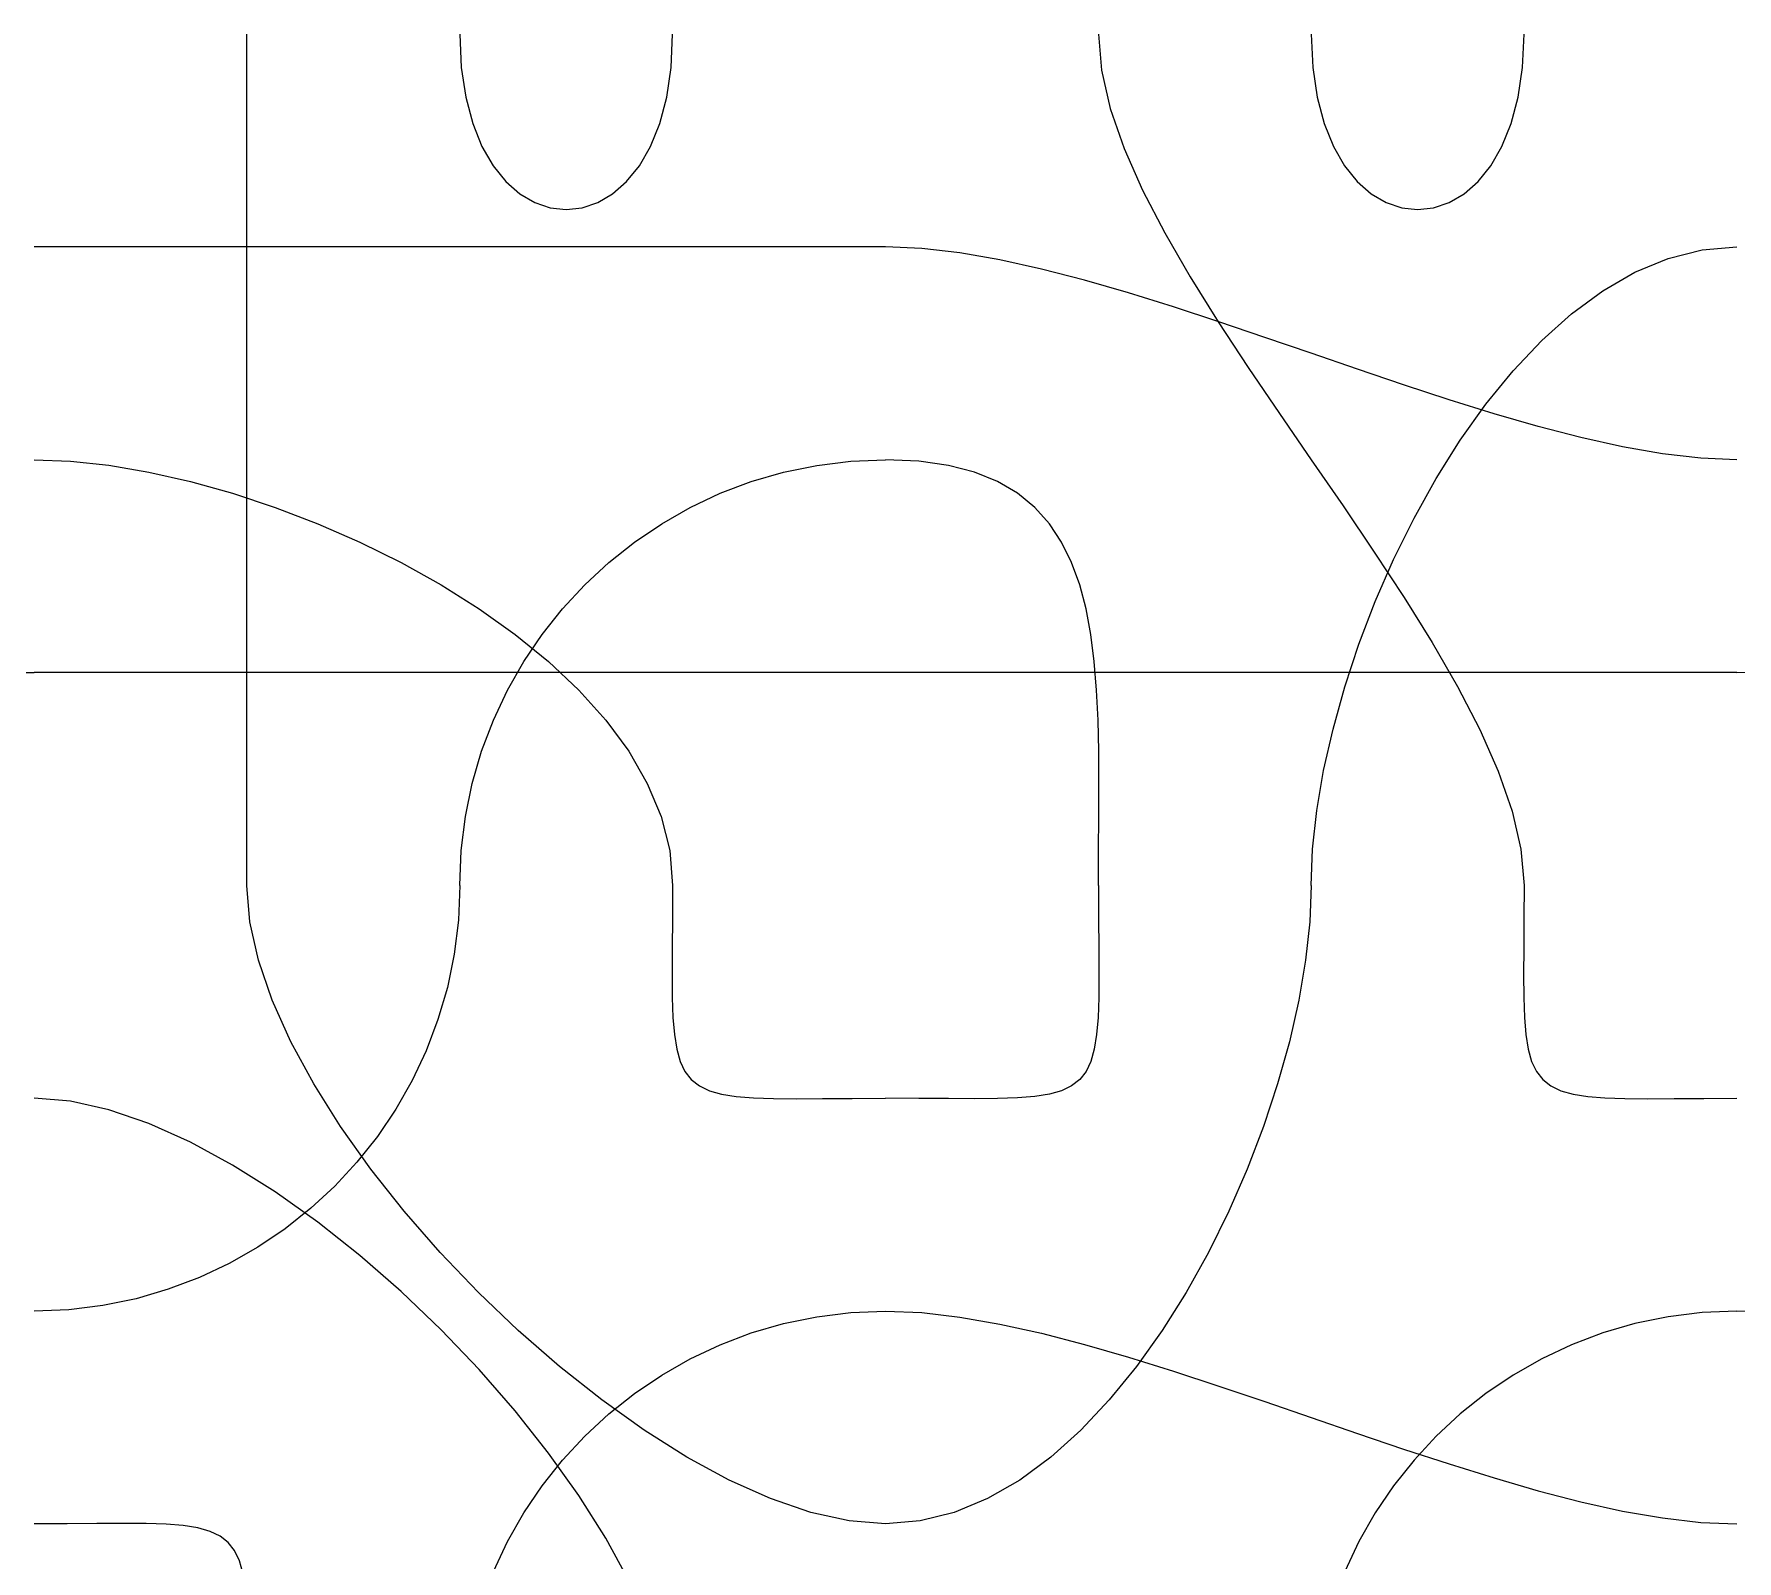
# Model space of a CAD drawing. Header units: metres. Extents: x -250 to 250, y -250 to 250.
# Drawn here: x 50 to 150, y -39.7 to 50 of the extents above; entities that cross this region are included whole.
import ezdxf

# ---------------------------------------------------------------- set-up
doc = ezdxf.new("R2010")
doc.units = ezdxf.units.M

msp = doc.modelspace()

# ---------------------------------------------------------------- linework, layer by layer
for p, q in [((75, 50, -519.61523), (75.09064, 48.04062, -519.61523)), ((87.40958, 48.04077, -519.61523), (87.50021, 50.000153, -519.61523)), ((112.5, 50, -519.61523), (112.681244, 47.874054, -519.61523)), ((125, 50, -519.61523), (125.09064, 48.04062, -519.61523)), ((137.40964, 48.04077, -519.61523), (137.50027, 50.000153, -519.61523)), ((62.50003, 47.873962, -519.61523), (62.50006, 49.999878, -519.61523)), ((75.09064, 48.04062, -519.61523), (75.350006, 46.287506, -519.61523)), ((87.15018, 46.28763, -519.61523), (87.40958, 48.04077, -519.61523)), ((125.09064, 48.04062, -519.61523), (125.350006, 46.287506, -519.61523)), ((137.15024, 46.28763, -519.61523), (137.40964, 48.04077, -519.61523)), ((62.5, 45.629913, -519.61523), (62.50003, 47.873962, -519.61523)), ((112.681244, 47.874054, -519.61523), (113.19998, 45.630005, -519.61523)), ((75.350006, 46.287506, -519.61523), (75.7594, 44.74063, -519.61523)), ((86.74078, 44.740753, -519.61523), (87.15018, 46.28763, -519.61523)), ((125.350006, 46.287506, -519.61523), (125.7594, 44.74063, -519.61523)), ((136.74084, 44.740753, -519.61523), (137.15024, 46.28763, -519.61523)), ((62.5, 43.280853, -519.61523), (62.5, 45.629913, -519.61523)), ((113.19998, 45.630005, -519.61523), (114.01874, 43.280945, -519.61523)), ((75.7594, 44.74063, -519.61523), (76.30002, 43.400024, -519.61523)), ((86.200134, 43.400116, -519.61523), (86.74078, 44.740753, -519.61523)), ((125.7594, 44.74063, -519.61523), (126.30002, 43.400024, -519.61523)), ((136.2002, 43.400116, -519.61523), (136.74084, 44.740753, -519.61523)), ((62.5, 40.839935, -519.61523), (62.5, 43.280853, -519.61523)), ((76.30002, 43.400024, -519.61523), (76.953156, 42.265656, -519.61523)), ((85.547, 42.265717, -519.61523), (86.200134, 43.400116, -519.61523)), ((114.01874, 43.280945, -519.61523), (115.099976, 40.840027, -519.61523)), ((126.30002, 43.400024, -519.61523), (126.953156, 42.265656, -519.61523)), ((135.54706, 42.265717, -519.61523), (136.2002, 43.400116, -519.61523)), ((76.953156, 42.265656, -519.61523), (77.70004, 41.337524, -519.61523)), ((84.80011, 41.337585, -519.61523), (85.547, 42.265717, -519.61523)), ((126.953156, 42.265656, -519.61523), (127.70004, 41.337524, -519.61523)), ((134.80017, 41.337585, -519.61523), (135.54706, 42.265717, -519.61523)), ((77.70004, 41.337524, -519.61523), (78.52191, 40.61566, -519.61523)), ((83.97821, 40.615692, -519.61523), (84.80011, 41.337585, -519.61523)), ((127.70004, 41.337524, -519.61523), (128.52191, 40.61566, -519.61523)), ((133.97827, 40.615692, -519.61523), (134.80017, 41.337585, -519.61523)), ((62.5, 38.32025, -519.61523), (62.5, 40.839935, -519.61523)), ((78.52191, 40.61566, -519.61523), (79.400055, 40.100037, -519.61523)), ((79.400055, 40.100037, -519.61523), (80.315674, 39.79068, -519.61523)), ((82.18445, 39.79068, -519.61523), (83.10007, 40.100067, -519.61523)), ((83.10007, 40.100067, -519.61523), (83.97821, 40.615692, -519.61523)), ((115.099976, 40.840027, -519.61523), (116.40622, 38.320343, -519.61523)), ((128.52191, 40.61566, -519.61523), (129.40005, 40.100037, -519.61523)), ((129.40005, 40.100037, -519.61523), (130.3157, 39.79068, -519.61523)), ((132.18448, 39.79068, -519.61523), (133.10013, 40.100067, -519.61523)), ((133.10013, 40.100067, -519.61523), (133.97827, 40.615692, -519.61523)), ((80.315674, 39.79068, -519.61523), (81.25006, 39.68756, -519.61523)), ((81.25006, 39.68756, -519.61523), (82.18445, 39.79068, -519.61523)), ((130.3157, 39.79068, -519.61523), (131.25009, 39.68756, -519.61523)), ((131.25009, 39.68756, -519.61523), (132.18448, 39.79068, -519.61523)), ((62.5, 35.734955, -519.61523), (62.5, 38.32025, -519.61523)), ((116.40622, 38.320343, -519.61523), (117.89996, 35.735046, -519.61523)), ((52.126038, 37.5, -519.61523), (50.000122, 37.5, -519.61523)), ((54.370087, 37.5, -519.61523), (52.126038, 37.5, -519.61523)), ((56.719147, 37.5, -519.61523), (54.370087, 37.5, -519.61523)), ((59.160065, 37.5, -519.61523), (56.719147, 37.5, -519.61523)), ((61.67975, 37.5, -519.61523), (59.160065, 37.5, -519.61523)), ((64.265045, 37.5, -519.61523), (61.67975, 37.5, -519.61523)), ((66.90286, 37.5, -519.61523), (64.265045, 37.5, -519.61523)), ((69.58005, 37.5, -519.61523), (66.90286, 37.5, -519.61523)), ((72.28348, 37.5, -519.61523), (69.58005, 37.5, -519.61523)), ((75.00003, 37.5, -519.61523), (72.28348, 37.5, -519.61523)), ((77.71658, 37.5, -519.61523), (75.00003, 37.5, -519.61523)), ((80.42001, 37.5, -519.61523), (77.71658, 37.5, -519.61523)), ((83.0972, 37.5, -519.61523), (80.42001, 37.5, -519.61523)), ((85.735016, 37.5, -519.61523), (83.0972, 37.5, -519.61523)), ((88.32031, 37.5, -519.61523), (85.735016, 37.5, -519.61523)), ((90.84, 37.5, -519.61523), (88.32031, 37.5, -519.61523)), ((93.280945, 37.5, -519.61523), (90.84, 37.5, -519.61523)), ((95.630005, 37.5, -519.61523), (93.280945, 37.5, -519.61523)), ((97.874054, 37.5, -519.61523), (95.630005, 37.5, -519.61523)), ((100, 37.5, -519.61523), (97.874054, 37.5, -519.61523)), ((102.125946, 37.409515, -519.61523), (100, 37.500153, -519.61523)), ((104.370026, 37.150116, -519.61523), (102.125946, 37.409515, -519.61523)), ((106.719086, 36.740723, -519.61523), (104.370026, 37.150116, -519.61523)), ((145.95898, 36.821136, -519.61523), (147.95758, 37.32596, -519.61523)), ((147.95758, 37.32596, -519.61523), (150.00024, 37.499847, -519.61523)), ((109.160034, 36.200073, -519.61523), (106.719086, 36.740723, -519.61523)), ((111.67972, 35.546936, -519.61523), (109.160034, 36.200073, -519.61523)), ((142.12018, 34.91989, -519.61523), (144.01099, 36.01068, -519.61523)), ((144.01099, 36.01068, -519.61523), (145.95898, 36.821136, -519.61523)), ((62.5, 33.097137, -519.61523), (62.5, 35.734955, -519.61523)), ((114.265045, 34.80005, -519.61523), (111.67972, 35.546936, -519.61523)), ((117.89996, 35.735046, -519.61523), (119.5437, 33.09723, -519.61523)), ((116.90286, 33.97818, -519.61523), (114.265045, 34.80005, -519.61523)), ((140.29312, 33.574127, -519.61523), (142.12018, 34.91989, -519.61523)), ((62.5, 30.419952, -519.61523), (62.5, 33.097137, -519.61523)), ((119.58005, 33.100037, -519.61523), (116.90286, 33.97818, -519.61523)), ((119.5437, 33.09723, -519.61523), (121.29996, 30.420044, -519.61523)), ((122.28348, 32.184418, -519.61523), (119.58005, 33.100037, -519.61523)), ((138.53638, 31.998657, -519.61523), (140.29312, 33.574127, -519.61523)), ((125.00003, 31.25003, -519.61523), (122.28348, 32.184418, -519.61523)), ((127.71658, 30.315643, -519.61523), (125.00003, 31.25003, -519.61523)), ((136.8565, 30.218811, -519.61523), (138.53638, 31.998657, -519.61523)), ((62.5, 27.716522, -519.61523), (62.5, 30.419952, -519.61523)), ((121.29996, 30.420044, -519.61523), (123.131226, 27.716614, -519.61523)), ((130.42001, 29.400024, -519.61523), (127.71658, 30.315643, -519.61523)), ((135.2601, 28.259918, -519.61523), (136.8565, 30.218811, -519.61523)), ((133.0972, 28.521881, -519.61523), (130.42001, 29.400024, -519.61523)), ((135.73502, 27.700012, -519.61523), (133.0972, 28.521881, -519.61523)), ((133.7537, 26.147278, -519.61523), (135.2601, 28.259918, -519.61523)), ((62.5, 24.99997, -519.61523), (62.5, 27.716522, -519.61523)), ((123.131226, 27.716614, -519.61523), (124.99997, 25.000061, -519.61523)), ((138.32031, 26.953125, -519.61523), (135.73502, 27.700012, -519.61523)), ((132.34384, 23.906189, -519.61523), (133.7537, 26.147278, -519.61523)), ((140.84, 26.299988, -519.61523), (138.32031, 26.953125, -519.61523)), ((143.28094, 25.759369, -519.61523), (140.84, 26.299988, -519.61523)), ((50, 25, -519.61523), (52.13327, 24.916718, -519.61523)), ((124.99997, 25.000061, -519.61523), (126.86871, 22.283508, -519.61523)), ((145.63, 25.350006, -519.61523), (143.28094, 25.759369, -519.61523)), ((147.87405, 25.090637, -519.61523), (145.63, 25.350006, -519.61523)), ((150, 25, -519.61523), (147.87405, 25.090637, -519.61523)), ((52.13327, 24.916718, -519.61523), (54.391235, 24.671234, -519.61523)), ((54.391235, 24.671234, -519.61523), (56.748596, 24.270142, -519.61523)), ((56.748596, 24.270142, -519.61523), (59.179993, 23.720001, -519.61523)), ((62.5, 22.283417, -519.61523), (62.5, 24.99997, -519.61523)), ((92.12018, 23.71994, -519.61523), (94.01099, 24.27008, -519.61523)), ((94.01099, 24.27008, -519.61523), (95.958984, 24.671173, -519.61523)), ((95.958984, 24.671173, -519.61523), (97.95758, 24.916626, -519.61523)), ((97.95758, 24.916626, -519.61523), (100.000244, 24.999878, -519.61523)), ((101.95209, 24.916626, -519.61523), (100.00006, 24.999878, -519.61523)), ((103.691315, 24.671173, -519.61523), (101.95209, 24.916626, -519.61523)), ((105.22989, 24.27008, -519.61523), (103.691315, 24.671173, -519.61523)), ((106.58005, 23.71994, -519.61523), (105.22989, 24.27008, -519.61523)), ((59.179993, 23.720001, -519.61523), (61.660156, 23.027344, -519.61523)), ((61.660156, 23.027344, -519.61523), (64.16376, 22.198761, -519.61523)), ((88.53638, 22.1987, -519.61523), (90.29312, 23.027283, -519.61523)), ((90.29312, 23.027283, -519.61523), (92.12018, 23.71994, -519.61523)), ((107.75394, 23.027283, -519.61523), (106.58005, 23.71994, -519.61523)), ((108.76376, 22.1987, -519.61523), (107.75394, 23.027283, -519.61523)), ((131.03711, 21.561981, -519.61523), (132.34384, 23.906189, -519.61523)), ((62.5, 19.579987, -519.61523), (62.5, 22.283417, -519.61523)), ((64.16376, 22.198761, -519.61523), (66.66547, 21.240784, -519.61523)), ((86.85651, 21.240753, -519.61523), (88.53638, 22.1987, -519.61523)), ((109.621735, 21.240753, -519.61523), (108.76376, 22.1987, -519.61523)), ((126.86871, 22.283508, -519.61523), (128.69998, 19.580078, -519.61523)), ((66.66547, 21.240784, -519.61523), (69.140015, 20.160004, -519.61523)), ((85.2601, 20.159973, -519.61523), (86.85651, 21.240753, -519.61523)), ((110.34003, 20.159973, -519.61523), (109.621735, 21.240753, -519.61523)), ((129.84006, 19.139954, -519.61523), (131.03711, 21.561981, -519.61523)), ((69.140015, 20.160004, -519.61523), (71.56204, 18.962982, -519.61523)), ((83.75369, 18.962952, -519.61523), (85.2601, 20.159973, -519.61523)), ((110.93082, 18.962952, -519.61523), (110.34003, 20.159973, -519.61523)), ((62.5, 16.902802, -519.61523), (62.5, 19.579987, -519.61523)), ((128.69998, 19.580078, -519.61523), (130.45624, 16.902893, -519.61523)), ((128.75928, 16.665436, -519.61523), (129.84006, 19.139954, -519.61523)), ((71.56204, 18.962982, -519.61523), (73.90625, 17.65628, -519.61523)), ((82.34384, 17.65625, -519.61523), (83.75369, 18.962952, -519.61523)), ((111.40628, 17.65625, -519.61523), (110.93082, 18.962952, -519.61523)), ((73.90625, 17.65628, -519.61523), (76.14734, 16.24643, -519.61523)), ((81.03711, 16.246399, -519.61523), (82.34384, 17.65625, -519.61523)), ((111.778625, 16.246399, -519.61523), (111.40628, 17.65625, -519.61523)), ((62.5, 14.264984, -519.61523), (62.5, 16.902802, -519.61523)), ((76.14734, 16.24643, -519.61523), (78.26001, 14.740021, -519.61523)), ((79.84006, 14.73999, -519.61523), (81.03711, 16.246399, -519.61523)), ((112.06003, 14.73999, -519.61523), (111.778625, 16.246399, -519.61523)), ((127.8013, 14.163727, -519.61523), (128.75928, 16.665436, -519.61523)), ((130.45624, 16.902893, -519.61523), (132.1, 14.265106, -519.61523)), ((62.5, 11.679688, -519.61523), (62.5, 14.264984, -519.61523)), ((78.26001, 14.740021, -519.61523), (80.21893, 13.143616, -519.61523)), ((78.75928, 13.143585, -519.61523), (79.84006, 14.73999, -519.61523)), ((112.262695, 13.143585, -519.61523), (112.06003, 14.73999, -519.61523)), ((126.97269, 11.660126, -519.61523), (127.8013, 14.163727, -519.61523)), ((132.1, 14.265106, -519.61523), (133.59375, 11.67981, -519.61523)), ((77.8013, 11.463745, -519.61523), (78.75928, 13.143585, -519.61523)), ((80.21893, 13.143616, -519.61523), (81.99878, 11.463776, -519.61523)), ((112.39877, 11.463745, -519.61523), (112.262695, 13.143585, -519.61523)), ((47.866913, 12.507355, -519.61523), (50.000214, 12.5, -519.61523)), ((52.126038, 12.500092, -519.61523), (50.000122, 12.500122, -519.61523)), ((54.370087, 12.500061, -519.61523), (52.126038, 12.500092, -519.61523)), ((56.719147, 12.50003, -519.61523), (54.370087, 12.500061, -519.61523)), ((59.160065, 12.5, -519.61523), (56.719147, 12.50003, -519.61523)), ((61.67975, 12.5, -519.61523), (59.160065, 12.5, -519.61523)), ((64.265045, 12.5, -519.61523), (61.67975, 12.5, -519.61523)), ((66.90286, 12.5, -519.61523), (64.265045, 12.5, -519.61523)), ((69.58005, 12.5, -519.61523), (66.90286, 12.5, -519.61523)), ((72.28348, 12.5, -519.61523), (69.58005, 12.5, -519.61523)), ((75.00003, 12.5, -519.61523), (72.28348, 12.5, -519.61523)), ((77.71658, 12.5, -519.61523), (75.00003, 12.5, -519.61523)), ((80.42001, 12.5, -519.61523), (77.71658, 12.5, -519.61523)), ((83.0972, 12.5, -519.61523), (80.42001, 12.5, -519.61523)), ((85.735016, 12.5, -519.61523), (83.0972, 12.5, -519.61523)), ((88.32031, 12.5, -519.61523), (85.735016, 12.5, -519.61523)), ((90.84, 12.5, -519.61523), (88.32031, 12.5, -519.61523)), ((93.280945, 12.5, -519.61523), (90.84, 12.5, -519.61523)), ((95.630005, 12.5, -519.61523), (93.280945, 12.5, -519.61523)), ((97.874054, 12.5, -519.61523), (95.630005, 12.5, -519.61523)), ((100, 12.5, -519.61523), (97.874054, 12.5, -519.61523)), ((102.125946, 12.500092, -519.61523), (100, 12.500122, -519.61523)), ((104.370026, 12.500061, -519.61523), (102.125946, 12.500092, -519.61523)), ((106.719086, 12.50003, -519.61523), (104.370026, 12.500061, -519.61523)), ((109.160034, 12.5, -519.61523), (106.719086, 12.50003, -519.61523)), ((111.67972, 12.5, -519.61523), (109.160034, 12.5, -519.61523)), ((114.265045, 12.5, -519.61523), (111.67972, 12.5, -519.61523)), ((116.90286, 12.5, -519.61523), (114.265045, 12.5, -519.61523)), ((119.58005, 12.5, -519.61523), (116.90286, 12.5, -519.61523)), ((122.28348, 12.5, -519.61523), (119.58005, 12.5, -519.61523)), ((125.00003, 12.5, -519.61523), (122.28348, 12.5, -519.61523)), ((127.71658, 12.5, -519.61523), (125.00003, 12.5, -519.61523)), ((130.42001, 12.5, -519.61523), (127.71658, 12.5, -519.61523)), ((133.0972, 12.5, -519.61523), (130.42001, 12.5, -519.61523)), ((135.73502, 12.5, -519.61523), (133.0972, 12.5, -519.61523)), ((138.32031, 12.5, -519.61523), (135.73502, 12.5, -519.61523)), ((140.84, 12.5, -519.61523), (138.32031, 12.5, -519.61523)), ((143.28094, 12.5, -519.61523), (140.84, 12.5, -519.61523)), ((145.63, 12.5, -519.61523), (143.28094, 12.5, -519.61523)), ((147.87405, 12.5, -519.61523), (145.63, 12.5, -519.61523)), ((150, 12.5, -519.61523), (147.87405, 12.5, -519.61523)), ((150, 12.5, -519.61523), (151.95938, 12.590637, -519.61523)), ((62.5, 9.160004, -519.61523), (62.5, 11.679688, -519.61523)), ((76.97269, 9.707031, -519.61523), (77.8013, 11.463745, -519.61523)), ((81.99878, 11.463776, -519.61523), (83.57425, 9.707062, -519.61523)), ((112.4805, 9.707031, -519.61523), (112.39877, 11.463745, -519.61523)), ((126.28003, 9.179962, -519.61523), (126.97269, 11.660126, -519.61523)), ((133.59375, 11.67981, -519.61523), (134.9, 9.160126, -519.61523)), ((62.5, 6.719055, -519.61523), (62.5, 9.160004, -519.61523)), ((76.28003, 7.880005, -519.61523), (76.97269, 9.707031, -519.61523)), ((83.57425, 9.707062, -519.61523), (84.920044, 7.880035, -519.61523)), ((112.52002, 7.880005, -519.61523), (112.4805, 9.707031, -519.61523)), ((125.72986, 6.748566, -519.61523), (126.28003, 9.179962, -519.61523)), ((134.9, 9.160126, -519.61523), (135.98126, 6.719208, -519.61523)), ((75.72986, 5.989227, -519.61523), (76.28003, 7.880005, -519.61523)), ((84.920044, 7.880035, -519.61523), (86.01083, 5.989258, -519.61523)), ((112.52954, 5.989227, -519.61523), (112.52002, 7.880005, -519.61523)), ((62.5, 4.369995, -519.61523), (62.5, 6.719055, -519.61523)), ((125.328766, 4.391235, -519.61523), (125.72986, 6.748566, -519.61523)), ((135.98126, 6.719208, -519.61523), (136.80002, 4.370178, -519.61523)), ((75.328766, 4.04126, -519.61523), (75.72986, 5.989227, -519.61523)), ((86.01083, 5.989258, -519.61523), (86.82132, 4.04129, -519.61523)), ((112.52127, 4.04126, -519.61523), (112.52954, 5.989227, -519.61523)), ((62.5, 2.125946, -519.61523), (62.5, 4.369995, -519.61523)), ((75.08328, 2.042664, -519.61523), (75.328766, 4.04126, -519.61523)), ((86.82132, 4.04129, -519.61523), (87.32617, 2.042725, -519.61523)), ((112.507355, 2.042664, -519.61523), (112.52127, 4.04126, -519.61523)), ((125.08328, 2.13327, -519.61523), (125.328766, 4.391235, -519.61523)), ((136.80002, 4.370178, -519.61523), (137.31879, 2.126129, -519.61523)), ((62.5, 0, -519.61523), (62.5, 2.125946, -519.61523)), ((75, 0, -519.61523), (75.08328, 2.042664, -519.61523)), ((87.32617, 2.042725, -519.61523), (87.50009, 0.000092, -519.61523)), ((112.5, 0, -519.61523), (112.507355, 2.042664, -519.61523)), ((125, 0, -519.61523), (125.08328, 2.13327, -519.61523)), ((137.31879, 2.126129, -519.61523), (137.50006, 0.000214, -519.61523)), ((62.674103, -2.133209, -519.61523), (62.500214, 0.000092, -519.61523)), ((75, 0, -519.61523), (74.91672, -2.042664, -519.61523)), ((87.5, 0, -519.61523), (87.492645, -1.952026, -519.61523)), ((112.5, 0, -519.61523), (112.507355, -1.952026, -519.61523)), ((125, 0, -519.61523), (124.91672, -2.13327, -519.61523)), ((137.5, 0, -519.61523), (137.49265, -1.952026, -519.61523)), ((87.492645, -1.952026, -519.61523), (87.47873, -3.691254, -519.61523)), ((112.507355, -1.952026, -519.61523), (112.52127, -3.691254, -519.61523)), ((137.49265, -1.952026, -519.61523), (137.47873, -3.691254, -519.61523)), ((63.178925, -4.391174, -519.61523), (62.674103, -2.133209, -519.61523)), ((74.91672, -2.042664, -519.61523), (74.671265, -4.04126, -519.61523)), ((124.91672, -2.13327, -519.61523), (124.671265, -4.391235, -519.61523)), ((87.47873, -3.691254, -519.61523), (87.47046, -5.229858, -519.61523)), ((112.52127, -3.691254, -519.61523), (112.52954, -5.229858, -519.61523)), ((137.47873, -3.691254, -519.61523), (137.47046, -5.229858, -519.61523)), ((63.98938, -6.748535, -519.61523), (63.178925, -4.391174, -519.61523)), ((74.671265, -4.04126, -519.61523), (74.27017, -5.989227, -519.61523)), ((124.671265, -4.391235, -519.61523), (124.27017, -6.748566, -519.61523)), ((74.27017, -5.989227, -519.61523), (73.72003, -7.880005, -519.61523)), ((87.47046, -5.229858, -519.61523), (87.47998, -6.580017, -519.61523)), ((112.52954, -5.229858, -519.61523), (112.52002, -6.580017, -519.61523)), ((137.47046, -5.229858, -519.61523), (137.48001, -6.580017, -519.61523)), ((65.08014, -9.179962, -519.61523), (63.98938, -6.748535, -519.61523)), ((87.47998, -6.580017, -519.61523), (87.51953, -7.753937, -519.61523)), ((112.52002, -6.580017, -519.61523), (112.4805, -7.753937, -519.61523)), ((124.27017, -6.748566, -519.61523), (123.72003, -9.179962, -519.61523)), ((137.48001, -6.580017, -519.61523), (137.51956, -7.753937, -519.61523)), ((73.72003, -7.880005, -519.61523), (73.027374, -9.707031, -519.61523)), ((87.51953, -7.753937, -519.61523), (87.60126, -8.763794, -519.61523)), ((112.4805, -7.753937, -519.61523), (112.39877, -8.763794, -519.61523)), ((137.51956, -7.753937, -519.61523), (137.60129, -8.763794, -519.61523)), ((87.60126, -8.763794, -519.61523), (87.737366, -9.621765, -519.61523)), ((112.39877, -8.763794, -519.61523), (112.262695, -9.621765, -519.61523)), ((137.60129, -8.763794, -519.61523), (137.7374, -9.621765, -519.61523)), ((66.4259, -11.660126, -519.61523), (65.08014, -9.179962, -519.61523)), ((73.027374, -9.707031, -519.61523), (72.19879, -11.463745, -519.61523)), ((87.737366, -9.621765, -519.61523), (87.94003, -10.340057, -519.61523)), ((112.262695, -9.621765, -519.61523), (112.06003, -10.340057, -519.61523)), ((123.72003, -9.179962, -519.61523), (123.027374, -11.660126, -519.61523)), ((137.7374, -9.621765, -519.61523), (137.94006, -10.340057, -519.61523)), ((87.94003, -10.340057, -519.61523), (88.221436, -10.930847, -519.61523)), ((88.221436, -10.930847, -519.61523), (88.59378, -11.406311, -519.61523)), ((111.778625, -10.930847, -519.61523), (111.40628, -11.406311, -519.61523)), ((112.06003, -10.340057, -519.61523), (111.778625, -10.930847, -519.61523)), ((137.94006, -10.340057, -519.61523), (138.22147, -10.930847, -519.61523)), ((138.22147, -10.930847, -519.61523), (138.59381, -11.406311, -519.61523)), ((68.00137, -14.163727, -519.61523), (66.4259, -11.660126, -519.61523)), ((72.19879, -11.463745, -519.61523), (71.240845, -13.143585, -519.61523)), ((88.59378, -11.406311, -519.61523), (89.069244, -11.778656, -519.61523)), ((89.069244, -11.778656, -519.61523), (89.660034, -12.060059, -519.61523)), ((110.93082, -11.778656, -519.61523), (110.34003, -12.060059, -519.61523)), ((111.40628, -11.406311, -519.61523), (110.93082, -11.778656, -519.61523)), ((123.027374, -11.660126, -519.61523), (122.19879, -14.163727, -519.61523)), ((138.59381, -11.406311, -519.61523), (139.0693, -11.778656, -519.61523)), ((139.0693, -11.778656, -519.61523), (139.6601, -12.060059, -519.61523)), ((52.133392, -12.673828, -519.61523), (50.000122, -12.499908, -519.61523)), ((54.391357, -13.17868, -519.61523), (52.133392, -12.673828, -519.61523)), ((89.660034, -12.060059, -519.61523), (90.37833, -12.262726, -519.61523)), ((90.37833, -12.262726, -519.61523), (91.2363, -12.398834, -519.61523)), ((91.2363, -12.398834, -519.61523), (92.246155, -12.48056, -519.61523)), ((92.246155, -12.48056, -519.61523), (93.420074, -12.520081, -519.61523)), ((93.420074, -12.520081, -519.61523), (94.77023, -12.529602, -519.61523)), ((94.77023, -12.529602, -519.61523), (96.30884, -12.521332, -519.61523)), ((96.30884, -12.521332, -519.61523), (98.048065, -12.507416, -519.61523)), ((98.048065, -12.507416, -519.61523), (100.00012, -12.500061, -519.61523)), ((101.95209, -12.507416, -519.61523), (100.00006, -12.500061, -519.61523)), ((103.691315, -12.521332, -519.61523), (101.95209, -12.507416, -519.61523)), ((105.22989, -12.529602, -519.61523), (103.691315, -12.521332, -519.61523)), ((106.58005, -12.520081, -519.61523), (105.22989, -12.529602, -519.61523)), ((107.75394, -12.48056, -519.61523), (106.58005, -12.520081, -519.61523)), ((108.76376, -12.398834, -519.61523), (107.75394, -12.48056, -519.61523)), ((109.621735, -12.262726, -519.61523), (108.76376, -12.398834, -519.61523)), ((110.34003, -12.060059, -519.61523), (109.621735, -12.262726, -519.61523)), ((139.6601, -12.060059, -519.61523), (140.37839, -12.262726, -519.61523)), ((140.37839, -12.262726, -519.61523), (141.23636, -12.398834, -519.61523)), ((141.23636, -12.398834, -519.61523), (142.24622, -12.48056, -519.61523)), ((142.24622, -12.48056, -519.61523), (143.42014, -12.520081, -519.61523)), ((143.42014, -12.520081, -519.61523), (144.7703, -12.529602, -519.61523)), ((144.7703, -12.529602, -519.61523), (146.3089, -12.521332, -519.61523)), ((146.3089, -12.521332, -519.61523), (148.04813, -12.507416, -519.61523)), ((148.04813, -12.507416, -519.61523), (150.00018, -12.500061, -519.61523)), ((56.748688, -13.989166, -519.61523), (54.391357, -13.17868, -519.61523)), ((59.180084, -15.079956, -519.61523), (56.748688, -13.989166, -519.61523)), ((71.240845, -13.143585, -519.61523), (70.160065, -14.73999, -519.61523)), ((69.78119, -16.665436, -519.61523), (68.00137, -14.163727, -519.61523)), ((70.160065, -14.73999, -519.61523), (68.96304, -16.246399, -519.61523)), ((122.19879, -14.163727, -519.61523), (121.240845, -16.665436, -519.61523)), ((61.660248, -16.42575, -519.61523), (59.180084, -15.079956, -519.61523)), ((64.16385, -18.00122, -519.61523), (61.660248, -16.42575, -519.61523)), ((68.96304, -16.246399, -519.61523), (67.65634, -17.65625, -519.61523)), ((71.74008, -19.139984, -519.61523), (69.78119, -16.665436, -519.61523)), ((121.240845, -16.665436, -519.61523), (120.160065, -19.139954, -519.61523)), ((67.65634, -17.65625, -519.61523), (66.24652, -18.962982, -519.61523)), ((66.66556, -19.781067, -519.61523), (64.16385, -18.00122, -519.61523)), ((66.24652, -18.962982, -519.61523), (64.74011, -20.160004, -519.61523)), ((69.140076, -21.73999, -519.61523), (66.66556, -19.781067, -519.61523)), ((73.85272, -21.562012, -519.61523), (71.74008, -19.139984, -519.61523)), ((120.160065, -19.139954, -519.61523), (118.96304, -21.561981, -519.61523)), ((64.74011, -20.160004, -519.61523), (63.143707, -21.240784, -519.61523)), ((63.143707, -21.240784, -519.61523), (61.463867, -22.198761, -519.61523)), ((71.5621, -23.852661, -519.61523), (69.140076, -21.73999, -519.61523)), ((76.09381, -23.90622, -519.61523), (73.85272, -21.562012, -519.61523)), ((118.96304, -21.561981, -519.61523), (117.65634, -23.906189, -519.61523)), ((61.463867, -22.198761, -519.61523), (59.707153, -23.027344, -519.61523)), ((57.880127, -23.720001, -519.61523), (55.98935, -24.270172, -519.61523)), ((59.707153, -23.027344, -519.61523), (57.880127, -23.720001, -519.61523)), ((73.90631, -26.09375, -519.61523), (71.5621, -23.852661, -519.61523)), ((78.43802, -26.147308, -519.61523), (76.09381, -23.90622, -519.61523)), ((117.65634, -23.906189, -519.61523), (116.24652, -26.147278, -519.61523)), ((52.042786, -24.916748, -519.61523), (50.000153, -25.00003, -519.61523)), ((54.04138, -24.671265, -519.61523), (52.042786, -24.916748, -519.61523)), ((55.98935, -24.270172, -519.61523), (54.04138, -24.671265, -519.61523)), ((97.95758, -25.083221, -519.61523), (100.000244, -24.999939, -519.61523)), ((150, -25, -519.61523), (151.95203, -24.916718, -519.61523)), ((92.12018, -26.279968, -519.61523), (94.01099, -25.729797, -519.61523)), ((94.01099, -25.729797, -519.61523), (95.958984, -25.328705, -519.61523)), ((95.958984, -25.328705, -519.61523), (97.95758, -25.083221, -519.61523)), ((100, -25, -519.61523), (102.125946, -25.090637, -519.61523)), ((102.125946, -25.090637, -519.61523), (104.369995, -25.350006, -519.61523)), ((104.369995, -25.350006, -519.61523), (106.719055, -25.759369, -519.61523)), ((106.719055, -25.759369, -519.61523), (109.16, -26.299988, -519.61523)), ((144.01077, -25.729828, -519.61523), (142.12, -26.279968, -519.61523)), ((145.95874, -25.328735, -519.61523), (144.01077, -25.729828, -519.61523)), ((147.95734, -25.083282, -519.61523), (145.95874, -25.328735, -519.61523)), ((150, -25, -519.61523), (147.95734, -25.083282, -519.61523)), ((76.1474, -28.437958, -519.61523), (73.90631, -26.09375, -519.61523)), ((80.86005, -28.25998, -519.61523), (78.43802, -26.147308, -519.61523)), ((88.53638, -27.801239, -519.61523), (90.29312, -26.972626, -519.61523)), ((90.29312, -26.972626, -519.61523), (92.12018, -26.279968, -519.61523)), ((109.16, -26.299988, -519.61523), (111.67969, -26.953094, -519.61523)), ((111.67969, -26.953094, -519.61523), (114.265015, -27.699951, -519.61523)), ((116.24652, -26.147278, -519.61523), (114.74011, -28.259949, -519.61523)), ((140.29297, -26.972626, -519.61523), (138.53625, -27.801208, -519.61523)), ((142.12, -26.279968, -519.61523), (140.29297, -26.972626, -519.61523)), ((86.85651, -28.759216, -519.61523), (88.53638, -27.801239, -519.61523)), ((114.265015, -27.699951, -519.61523), (116.90283, -28.52182, -519.61523)), ((138.53625, -27.801208, -519.61523), (136.85641, -28.759186, -519.61523)), ((78.26004, -30.859985, -519.61523), (76.1474, -28.437958, -519.61523)), ((83.334564, -30.218872, -519.61523), (80.86005, -28.25998, -519.61523)), ((85.2601, -29.839996, -519.61523), (86.85651, -28.759216, -519.61523)), ((114.74011, -28.259949, -519.61523), (113.14371, -30.218842, -519.61523)), ((116.90283, -28.52182, -519.61523), (119.58002, -29.399933, -519.61523)), ((136.85641, -28.759186, -519.61523), (135.26001, -29.839966, -519.61523)), ((83.75369, -31.037018, -519.61523), (85.2601, -29.839996, -519.61523)), ((119.58002, -29.399933, -519.61523), (122.28345, -30.315552, -519.61523)), ((135.26001, -29.839966, -519.61523), (133.7536, -31.036987, -519.61523)), ((80.21893, -33.334534, -519.61523), (78.26004, -30.859985, -519.61523)), ((85.83627, -31.998718, -519.61523), (83.334564, -30.218872, -519.61523)), ((113.14371, -30.218842, -519.61523), (111.46387, -31.998688, -519.61523)), ((122.28345, -30.315552, -519.61523), (125, -31.249908, -519.61523)), ((82.34384, -32.34375, -519.61523), (83.75369, -31.037018, -519.61523)), ((88.339874, -33.57419, -519.61523), (85.83627, -31.998718, -519.61523)), ((111.46387, -31.998688, -519.61523), (109.70715, -33.574158, -519.61523)), ((125, -31.249908, -519.61523), (127.71655, -32.184265, -519.61523)), ((133.7536, -31.036987, -519.61523), (132.34375, -32.34369, -519.61523)), ((81.03711, -33.7536, -519.61523), (82.34384, -32.34375, -519.61523)), ((127.71655, -32.184265, -519.61523), (130.41998, -33.099884, -519.61523)), ((132.34375, -32.34369, -519.61523), (131.03702, -33.75354, -519.61523)), ((79.84006, -35.26001, -519.61523), (81.03711, -33.7536, -519.61523)), ((81.99878, -35.836243, -519.61523), (80.21893, -33.334534, -519.61523)), ((90.82004, -34.919983, -519.61523), (88.339874, -33.57419, -519.61523)), ((109.70715, -33.574158, -519.61523), (107.88013, -34.919952, -519.61523)), ((131.03702, -33.75354, -519.61523), (129.84, -35.25995, -519.61523)), ((130.41998, -33.099884, -519.61523), (133.09717, -33.977997, -519.61523)), ((133.09717, -33.977997, -519.61523), (135.73499, -34.799866, -519.61523)), ((93.251434, -36.010773, -519.61523), (90.82004, -34.919983, -519.61523)), ((107.88013, -34.919952, -519.61523), (105.98935, -36.010742, -519.61523)), ((135.73499, -34.799866, -519.61523), (138.32031, -35.546722, -519.61523)), ((78.75928, -36.856415, -519.61523), (79.84006, -35.26001, -519.61523)), ((83.57425, -38.339844, -519.61523), (81.99878, -35.836243, -519.61523)), ((129.84, -35.25995, -519.61523), (128.75922, -36.856354, -519.61523)), ((138.32031, -35.546722, -519.61523), (140.84, -36.19983, -519.61523)), ((77.8013, -38.536255, -519.61523), (78.75928, -36.856415, -519.61523)), ((95.608765, -36.821228, -519.61523), (93.251434, -36.010773, -519.61523)), ((97.86673, -37.32608, -519.61523), (95.608765, -36.821228, -519.61523)), ((104.04138, -36.821228, -519.61523), (102.042816, -37.32608, -519.61523)), ((105.98935, -36.010742, -519.61523), (104.04138, -36.821228, -519.61523)), ((128.75922, -36.856354, -519.61523), (127.80124, -38.536194, -519.61523)), ((140.84, -36.19983, -519.61523), (143.28094, -36.740448, -519.61523)), ((143.28094, -36.740448, -519.61523), (145.63, -37.14981, -519.61523)), ((51.95221, -37.492493, -519.61523), (50.000183, -37.499817, -519.61523)), ((53.691406, -37.478607, -519.61523), (51.95221, -37.492493, -519.61523)), ((55.22998, -37.470337, -519.61523), (53.691406, -37.478607, -519.61523)), ((56.58014, -37.47989, -519.61523), (55.22998, -37.470337, -519.61523)), ((57.75403, -37.51944, -519.61523), (56.58014, -37.47989, -519.61523)), ((58.763855, -37.601166, -519.61523), (57.75403, -37.51944, -519.61523)), ((59.621826, -37.737274, -519.61523), (58.763855, -37.601166, -519.61523)), ((60.340088, -37.93994, -519.61523), (59.621826, -37.737274, -519.61523)), ((60.930847, -38.221344, -519.61523), (60.340088, -37.93994, -519.61523)), ((100, -37.5, -519.61523), (97.86673, -37.32608, -519.61523)), ((102.042816, -37.32608, -519.61523), (100.00018, -37.5, -519.61523)), ((145.63, -37.14981, -519.61523), (147.87408, -37.40918, -519.61523)), ((147.87408, -37.40918, -519.61523), (150.00003, -37.499786, -519.61523)), ((61.40631, -38.59369, -519.61523), (60.930847, -38.221344, -519.61523)), ((61.778656, -39.069153, -519.61523), (61.40631, -38.59369, -519.61523)), ((76.97269, -40.29297, -519.61523), (77.8013, -38.536255, -519.61523)), ((84.92001, -40.820007, -519.61523), (83.57425, -38.339844, -519.61523)), ((127.80124, -38.536194, -519.61523), (126.97266, -40.292908, -519.61523)), ((62.06006, -39.659943, -519.61523), (61.778656, -39.069153, -519.61523)), ((62.262695, -40.378235, -519.61523), (62.06006, -39.659943, -519.61523))]:
    msp.add_line(p, q)

doc.saveas('drawing.dxf')
